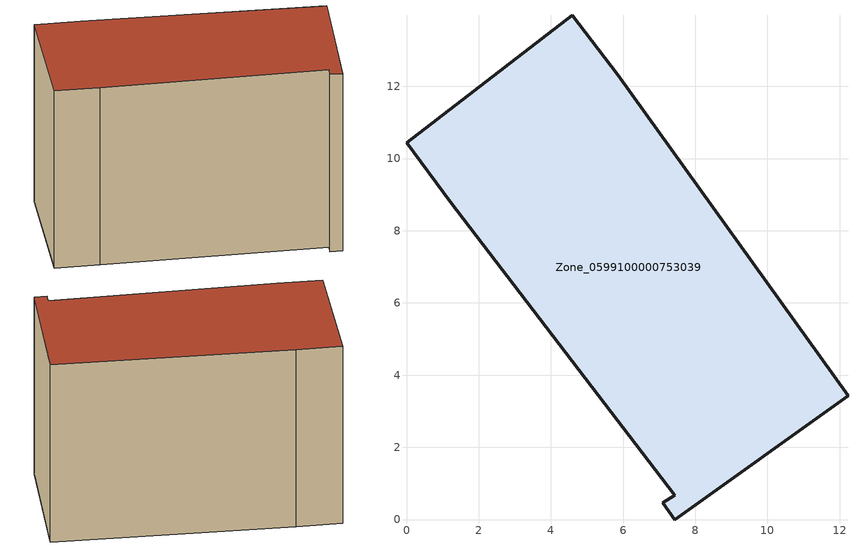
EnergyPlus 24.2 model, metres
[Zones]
Zone_0599100000753039
 floor ground (C_G): 1.22,8.8 0,10.44 4.59,13.97 5.85,12.33 12.23,3.43 7.43,0 7.1,0.46 7.43,0.67 z0
 wall outside (C_F): 7.43,0 12.23,3.43 5.85,12.33 4.59,13.97 0,10.44 1.22,8.8 7.43,0.67 7.1,0.46 7.43,0 z0:9.1
 roof outside (C_R): 0,10.44 1.22,8.8 7.43,0.67 7.1,0.46 7.43,0 12.23,3.43 5.85,12.33 4.59,13.97 z9.1
[BUILDING]
Pand.0599100000753039: North Axis=0; Terrain=City; Loads Convergence Tolerance Value=0.04; Temperature Convergence Tolerance Value=0.4; Solar Distribution=FullExterior; Maximum Number of Warmup Days=25; Minimum Number of Warmup Days=1
[Site:Location]
Rotterdam.The.Hague.AP_ZH_NLD Design_Conditions: Latitude=51.96; Longitude=4.45; Time Zone=1; Elevation=-4.5
[SITE:GROUNDTEMPERATURE:BUILDINGSURFACE]
18, 18, 18, 18, 18, 18, 18, 18, 18, 18, 18, 18
[MATERIAL] Thermal Absorptance=0.9; Solar Absorptance=0.7; Visible Absorptance=0.7
Name | Roughness | Thickness | Conductivity | Density | Specific Heat
G.TC.2006-2014 | MediumSmooth | 0.15 | 0.06 | 540 | 1210
F.TC.2006-2014 | Rough | 0.3 | 0.12 | 1920 | 840
R.TC.2006-2014 | MediumRough | 0.2 | 0.08 | 1500 | 1000
[CONSTRUCTION]
C_G: G.TC.2006-2014
C_F: F.TC.2006-2014
C_R: R.TC.2006-2014
[ZONE]
Zone_0599100000753039: Type=1; Multiplier=1; Ceiling Height=Autocalculate; Volume=Autocalculate; Floor Area=autocalculate; Part of Total Floor Area=Yes
[ZONEINFILTRATION:DESIGNFLOWRATE]
Infil_Zone_0599100000753039: Zone or ZoneList or Space or SpaceList=Zone_0599100000753039; Schedule=AlwaysOn; Design Flow Rate Calculation Method=Flow/Area; Flow Rate per Floor Area=0.0015; Constant Term Coefficient=1; Temperature Term Coefficient=0; Velocity Term Coefficient=0; Velocity Squared Term Coefficient=0
[HVACTEMPLATE:ZONE:IDEALLOADSAIRSYSTEM]
Zone_0599100000753039: Maximum Heating Supply Air Temperature=50; Minimum Cooling Supply Air Temperature=13; Maximum Heating Supply Air Humidity Ratio=0.0156; Minimum Cooling Supply Air Humidity Ratio=0.0077; Heating Limit=NoLimit; Cooling Limit=NoLimit; Dehumidification Control Type=ConstantSensibleHeatRatio; Cooling Sensible Heat Ratio=0.7; Dehumidification Setpoint=60; Humidification Control Type=None; Humidification Setpoint=30; Outdoor Air Method=None; Outdoor Air Flow Rate per Person=0.00944; Outdoor Air Flow Rate per Zone Floor Area=0; Outdoor Air Flow Rate per Zone=0; Demand Controlled Ventilation Type=None; Outdoor Air Economizer Type=NoEconomizer; Heat Recovery Type=None; Sensible Heat Recovery Effectiveness=0.7; Latent Heat Recovery Effectiveness=0.65
[ZONECONTROL:THERMOSTAT]
ThermostatControl_Zone_0599100000753039: Zone or ZoneList=Zone_0599100000753039; Control Type Schedule=DualSetpointControlType; Control 1=Thermostat_Zone_0599100000753039; Temperature Difference Between Cutout And Setpoint=0
[THERMOSTATSETPOINT:DUALSETPOINT]
Thermostat_Zone_0599100000753039: Heating Setpoint Temperature Schedule=HeatingSetpoint_Zone_0599100000753039; Cooling Setpoint Temperature Schedule=CoolingSetpoint_Zone_0599100000753039
[SCHEDULE:COMPACT]
HeatingSetpoint_Zone_0599100000753039: Through: 12/31, For: AllDays, Until: 24:00, 21
CoolingSetpoint_Zone_0599100000753039: Through: 12/31, For: AllDays, Until: 24:00, 24
DualSetpointControlType: Through: 12/31, For: AllDays, Until: 24:00, 4
AlwaysOn: Through: 12/31, For: AllDays, Until: 24:00, 1
